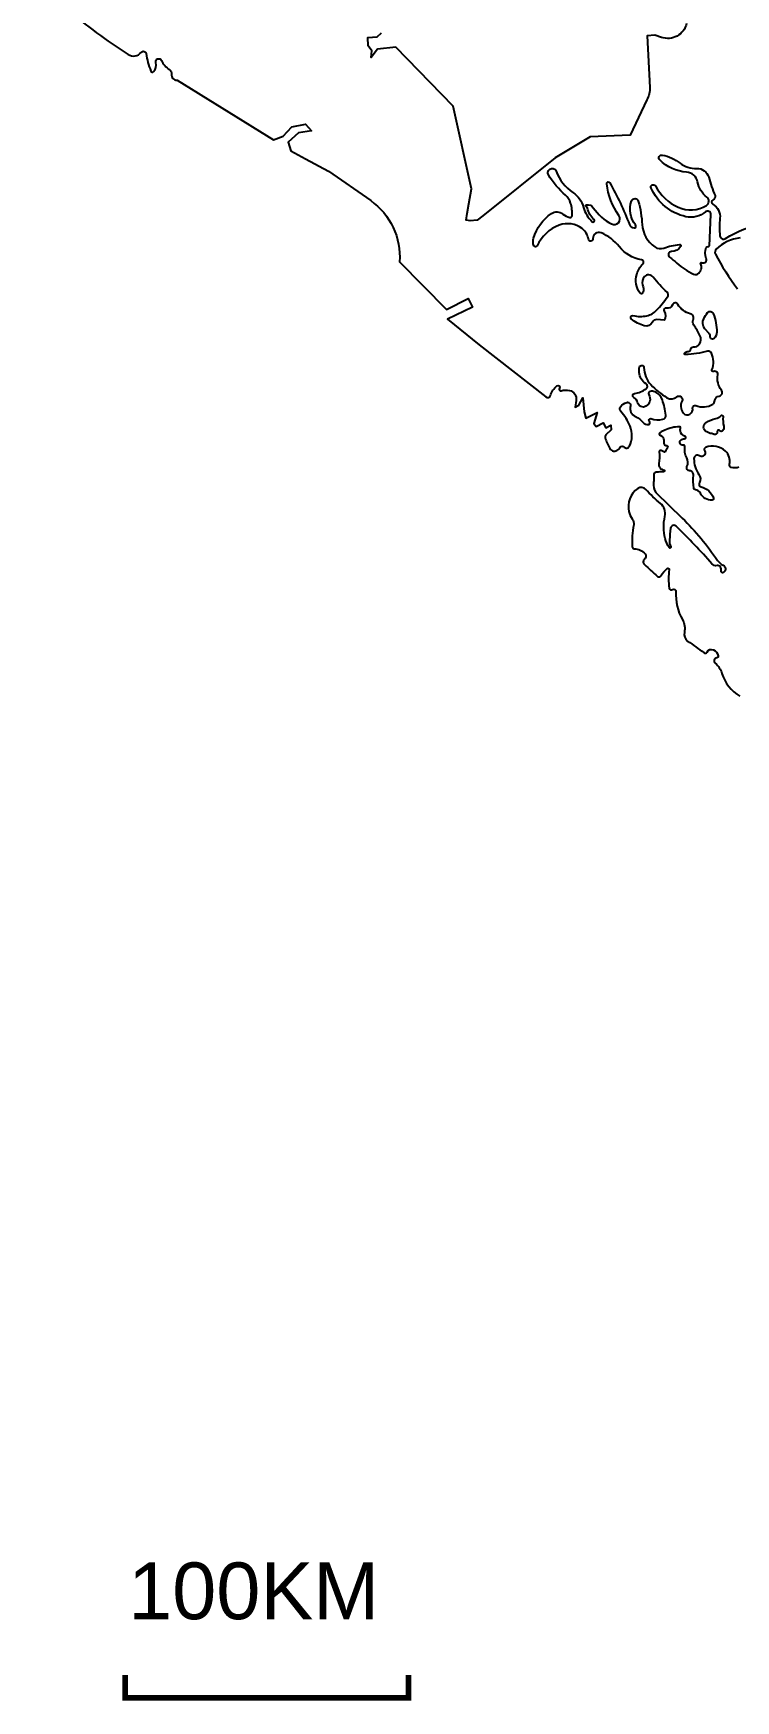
# Model space of a CAD drawing. Header units: millimetres. Extents: x 10675 to 34317, y 7287 to 30799.
# Drawn here: x 28218 to 30695, y 7287 to 13165 of the extents above; entities that cross this region are included whole.
import ezdxf

# ---------------------------------------------------------------- set-up
doc = ezdxf.new("R2010")
doc.units = ezdxf.units.MM
doc.layers.add('dwgmodels.com', color=250, linetype='Continuous')
doc.styles.get("Standard").update_dxf_attribs({"font": 'arial.ttf'})

msp = doc.modelspace()

# ---------------------------------------------------------------- linework, layer by layer
at = {"layer": 'dwgmodels.com'}
for points in [[(14875.3, 28559, 0), (14858.9, 28559, -0.433773)], [(28335.5, 13251.3, 0.034765), (28552.8, 13090.6, 0.381336), (28598.9, 13098.1, -0.650823), (28615.8, 13093.5, 0.057439), (28632.6, 13032.2, 0.540753), (28642.3, 13030.2, 0.274654), (28650.1, 13061.8, -0.929275), (28670.1, 13069.6, 0.140936), (28698.5, 13037.3, -0.30241), (28705.6, 13021.2, 0.494065), (28725.1, 13000.1), (29065.1, 12789.4), (29099.5, 12803), (29130.1, 12835.6), (29178.5, 12845), (29199.6, 12821.9), (29153.3, 12814.5), (29116.4, 12781.9), (29125.9, 12751.4), (29178.5, 12723), (29259.6, 12679.3), (29407.7, 12575.3, -0.265223), (29509.3, 12359.6), (29674.5, 12191.9), (29751.3, 12230.5), (29767, 12199.2), (29678.1, 12157.5), (29790.4, 12067.4), (30025.3, 11883.2, 0.525681), (30041.7, 11888.3, -0.145485), (30064.2, 11922, -0.868474), (30073.5, 11913.6, 0.706393), (30079.7, 11905.1, -0.127762), (30109.1, 11906.2, -0.406778), (30132.2, 11871.2), (30129.3, 11847.1), (30141.2, 11854.4), (30155.7, 11880.3), (30160.8, 11830.3), (30166.3, 11807.8), (30206.7, 11828.4), (30195, 11789.4), (30202.6, 11779.1), (30228, 11791.6), (30236.4, 11774.5), (30254.1, 11783.2), (30256.2, 11767.1), (30237.2, 11749.1, 0.282828), (30234.6, 11739, 0.058567), (30250.9, 11701.3, 0.466583), (30279.2, 11696.4, 0.06221), (30287.7, 11705.6, -0.471216), (30301.2, 11706.5, 0.521025), (30320, 11709.3, 0.217304), (30322.4, 11780.3, 0.088095), (30289.5, 11831.6, -0.366413), (30288.7, 11848.9, -0.155568), (30310.5, 11863.9, -0.588749), (30323.3, 11851.6, 0.374784), (30341.7, 11813.8, -0.133703), (30368.2, 11793, 0.29452), (30387.1, 11785.9, 0.594159), (30390.4, 11797.3, -0.783399), (30396.1, 11806.7, 0.122522), (30437.6, 11804.4, 0.391759), (30448.3, 11818.9, 0.055427), (30436.1, 11873.1, 0.191825), (30414, 11898.7, 0.102377), (30396.2, 11903.7, 0.604617), (30388.6, 11891.5, -0.412922), (30378, 11850.3, -0.516256), (30348.8, 11863.2, 0.220569), (30335.4, 11881.4, -0.714434), (30337.8, 11895.3, 0.113946), (30379, 11912.1, 0.536496), (30378.5, 11929.8, -0.234332), (30354.1, 11969.5, -0.093168), (30355.9, 11988.9, -0.863226), (30371.3, 11986.8, 0.186235), (30395.3, 11926.9, 0.06927), (30452.4, 11880.5, 0.324138), (30487.4, 11883.3, -0.822418), (30505.6, 11869, 0.1751), (30502.2, 11842.6, 0.12353), (30510.8, 11825.6, 0.377587), (30533.4, 11822.5, 0.291461), (30543, 11844.1, -0.583136), (30554, 11852.7, 0.246131), (30613.9, 11858.1, 0.23163), (30621.3, 11870.3, -0.346653), (30636.4, 11886.3, 0.576042), (30644.6, 11907.2, -0.221499), (30632, 11960.6, 0.599581), (30617.4, 11972.8, -0.662957), (30611.1, 11979.1, 0.209516), (30609.4, 12037.5, 0.356637), (30595.7, 12044, -0.048675), (30517.4, 12032.7, -0.754245), (30515.2, 12039.2, -0.128766), (30526.8, 12043.4, 0.343557), (30536.1, 12052.1, -0.404191), (30545.6, 12059.3, 0.276476), (30566.3, 12068.5, 0.276986), (30568.6, 12100.2, 0.03773), (30546.7, 12136.5, -0.262175), (30544.7, 12155.6, 0.459915), (30534.6, 12176.3, -0.199976), (30490.9, 12209.5, 0.630184), (30472, 12208, -0.378841), (30449.6, 12196.3, 0.69115), (30442.3, 12185.7, -0.306735), (30442.6, 12153.4), (30417.1, 12155.7, 0.307775), (30401.1, 12146.7, -0.357342), (30372.4, 12133.9, -0.113152), (30326.7, 12158.4, -0.776331), (30332.4, 12169.9, 0.104786), (30381.8, 12169.5, 0.157914), (30415.4, 12188.6, 0.02635), (30454.3, 12235.8, 0.38226), (30452.7, 12252.3, -0.039767), (30403.4, 12305.8, 0.458087), (30373, 12307.3, 0.278908), (30366.6, 12278.1, -0.134289), (30368.3, 12252, -0.665558), (30356.5, 12249.7, -0.2172), (30345.8, 12315.3, -0.128277), (30367.2, 12352.4, 0.611178), (30362.3, 12367, -0.190701), (30284.1, 12413, 0.129065), (30219.9, 12461.9, 0.561093), (30191.6, 12441.3, -0.964571), (30175.4, 12439.5, 0.193393), (30153.5, 12476.5, 0.258958), (30072.1, 12488.6, 0.200708), (29994.8, 12415.8, -0.664265), (29983.2, 12416.1, -0.170025), (29982.1, 12443.4, -0.1675), (30044.8, 12529.6, -0.337297), (30085.8, 12528, 0.110411), (30109.7, 12515.8, 0.466961), (30117.8, 12521.6, 0.092937), (30112.8, 12566.6, 0.141466), (30094.9, 12594.1, -0.080415), (30034.8, 12665.8, -0.465914), (30042.4, 12687.7, -0.417828), (30061.9, 12678.8, 0.159638), (30120.8, 12604.2, -0.186362), (30158.1, 12551.6, 0.150832), (30188.9, 12501, 1.017804), (30195.5, 12508.7, -0.17974), (30172.2, 12548.9, 0.24939), (30167.9, 12554.3, -0.748853), (30168.8, 12560.8, -0.290233), (30192.7, 12550.3, 0.129176), (30257.3, 12493, 0.334034), (30281.1, 12497.3, 0.352888), (30282.9, 12522.5, -0.120808), (30239.8, 12634.6, -0.822912), (30251, 12638.3, -0.037983), (30319.9, 12491.2, 0.295549), (30336.5, 12479.1, 0.655265), (30341.8, 12489.4, -0.269526), (30327.7, 12574.3, -0.725271), (30351.4, 12573.2, -0.052623), (30365, 12490.6, 0.234026), (30409.9, 12411.9, 0.239443), (30441.4, 12408, -0.061785), (30496.3, 12420.5, -0.625752), (30500.7, 12413.4, -0.25647), (30468.1, 12395.5, 0.706072), (30461.3, 12376.4, -0.00876), (30487.2, 12354.7, 0.069096), (30546.4, 12316.1, 0.323148), (30564.5, 12319.5, 0.119972), (30573.8, 12335.6, 0.227983), (30571.2, 12351.2, -0.760198), (30575.4, 12356.4, 0.678711), (30590.8, 12371.6, -0.205557), (30591.1, 12410.4, -0.391908), (30597.1, 12413, 0.497206), (30602.2, 12416.4), (30607.2, 12526.2, 0.659277), (30587.7, 12535.6, -0.24101), (30519.3, 12518.7, -0.232367), (30396.3, 12619.6, -0.96454), (30411.4, 12627.1, 0.162842), (30492.3, 12551.9, 0.250392), (30591.6, 12558.4, 0.526069), (30593, 12587.6, -0.190105), (30560.5, 12641, 0.348511), (30521.5, 12675.8, -0.186552), (30427, 12719, -0.73926), (30436.2, 12735.9, -0.112445), (30498.8, 12707.6, 0.17227), (30557.5, 12688.9, -0.347303), (30599.5, 12657.9, 0.031596), (30621.8, 12592.9, -0.423778), (30615.3, 12577.9, 0.6349), (30614.1, 12562.5, -0.300161), (30639.1, 12513.2, 0.05885), (30639.3, 12451, 0.555051), (30659, 12441.8, -0.108793), (30793.1, 12492.3, -0.793234)], [(30521.6, 13200.3, -0.450605), (30432.6, 13150.8), (30410.2, 13158.6), (30382.7, 13156.6), (30392.4, 12973.9, -0.102838), (30381.9, 12930.8), (30322.2, 12805.5), (30181.6, 12800.4), (30058.3, 12726), (29802.9, 12521.2), (29782.8, 12506.8), (29758.2, 12504.4), (29744.4, 12506.7), (29748.2, 12529.6), (29753.9, 12563.9), (29762.8, 12617.2), (29698.4, 12908.1), (29496.2, 13116), (29432.1, 13109.1), (29409.4, 13079.5), (29411.4, 13103.2), (29399.4, 13120.9), (29397.6, 13150.5), (29431.1, 13152.5), (29445.9, 13167.2)], [(30710.3, 12443.7, 0.160987), (30626.2, 12404.3, 0.334038), (30623.2, 12387, 0.045475), (30701.2, 12264.4, -0.191812)], [(30706.2, 11635.6, -0.171165), (30678.7, 11635, -0.392258), (30672.6, 11646.1, 0.27324), (30658.8, 11691.9, 0.288995), (30588.2, 11705, 0.480497), (30584.9, 11694.2, -0.460135), (30579.7, 11674.8, -0.265633), (30566.7, 11675.8, 0.59437), (30547.6, 11665.9, 0.161469), (30565.1, 11609.8, -0.291886), (30566.6, 11581, 0.493396), (30572.8, 11566.6, -0.252136), (30616.6, 11526.1, -0.503031), (30611.9, 11519.4, -0.287893), (30570.1, 11543.5, 0.240015), (30552.5, 11555.8, -0.333457), (30546.7, 11561.6, -0.060577), (30545.8, 11607.2, 0.436322), (30531.9, 11622.9, -0.547563), (30523, 11637.7, 0.245367), (30522.2, 11669, -0.085753), (30515.7, 11687.9, -0.078455), (30515.6, 11706.2, 0.483945), (30508.8, 11713.4, -0.712617), (30501, 11731.2, -0.206758), (30513.6, 11735.6, 0.948003), (30514.8, 11745.2, -0.183977), (30504.9, 11751.2, -0.236378), (30500.3, 11773.4, 0.505944), (30496.4, 11778.3, 0.094287), (30444.5, 11766.2, 0.032874), (30428, 11757.5, 0.636515), (30429, 11748, -0.310167), (30441.6, 11731.2, -0.020645), (30441.6, 11719.2, 0.455481), (30448.8, 11712.4, -0.676465), (30453.6, 11703.2, 0.095179), (30447.3, 11692.2, -0.549831), (30439.3, 11690.3, 0.191449), (30428.8, 11694.6, 0.461576), (30424.6, 11689.8, -0.084358), (30423.6, 11648.1, 0.237515), (30428, 11632.7, 0.173845), (30441.4, 11625.6, -0.928533), (30441, 11619.5, 0.029867), (30414.2, 11617.7, 0.418231), (30405.8, 11606.6, -0.081769), (30405.2, 11581.5, 0.211508), (30413.5, 11546.5), (30506.4, 11455.7, -0.051078), (30630.8, 11306.6, 0.135356), (30650.7, 11289.6, -0.620083), (30651.2, 11264, -0.633746), (30643.4, 11269.9, 0.204953), (30640.7, 11283.6, 0.295901), (30628.9, 11288.5, -0.264778), (30611.1, 11294.7, 0.021031), (30485.2, 11427.3, 0.61248), (30465.4, 11420.5, 0.018976), (30461.2, 11379.4, 0.125602), (30465.7, 11355, -0.924748), (30460.1, 11351.9, -0.08741), (30445.8, 11384.3, -0.116682), (30445.1, 11461.9, 0.28561), (30429.2, 11508, -0.04053), (30377.9, 11557, 0.380048), (30349.2, 11560.3, 0.308488), (30318.3, 11478.8, 0.102718), (30330.2, 11453.5, -0.210928), (30335.2, 11432, 0.059624), (30330, 11354.5, 0.39789), (30337, 11347.8, -0.220598), (30375.2, 11329.9, -0.419545), (30373.5, 11311.9, 0.4596), (30372.9, 11292.3, 0.001288), (30418.9, 11250.6, 0.471816), (30431.3, 11252.5, -0.080192), (30453.1, 11278.3, -0.693108), (30460.4, 11274.2, 0.071979), (30460.4, 11209.4, 0.539976), (30471.9, 11204.1, -0.61153), (30484.2, 11196.7, 0.150531), (30507, 11098.1, -0.191472), (30513.7, 11053.1, 0.303597), (30525.2, 11022.6, 0.001478), (30583.3, 10981.2, 0.457896), (30594, 10983.8, -0.401663), (30616.4, 10991.7, -0.238949), (30633.4, 10970.5, -0.440909), (30628.3, 10963.4, 0.657367), (30622.6, 10944.4, -0.144839), (30646.2, 10908.7, 0.187613), (30709.4, 10828.5, -0.187553)]]:
    msp.add_lwpolyline(points, format="xyb", dxfattribs=at)
for points in [[(30601, 12106.8), (30586.3, 12123.6, -0.308913), (30581.9, 12159.1, -0.051714), (30595.9, 12180.5, -0.576357), (30615.5, 12177.4, -0.089876), (30628.1, 12111.2, -0.205098), (30619, 12089.6, -0.659151), (30604.9, 12095.5, 0.213471), (30601, 12106.8, -2.221032)], [(30604.5, 11753.9), (30591.2, 11761.1, -0.568706), (30590, 11793, -0.092638), (30624.6, 11807.2, 0.155772), (30642, 11817, -0.729784), (30650.5, 11813, 0.099739), (30652.8, 11780.4, -0.245256), (30649.4, 11764.4, -0.484731), (30637.7, 11764.7, 0.793912), (30629.6, 11761.2, -0.645032), (30616, 11751.6, 0.170714), (30604.5, 11753.9, -9.954089)]]:
    msp.add_lwpolyline(points, format="xyb", close=True, dxfattribs=at)
at = {"layer": 'dwgmodels.com', "const_width": 20}
msp.add_lwpolyline([(28541.6, 7377), (28541.6, 7297), (29541.6, 7297), (29541.6, 7377)], dxfattribs=at)

# ---------------------------------------------------------------- texts
at = {"layer": 'dwgmodels.com', "insert": (28552.7, 7774.1), "char_height": 200, "attachment_point": 1}
msp.add_mtext_dynamic_manual_height_columns('100KM', width=943.06, gutter_width=12.5, heights=[0], dxfattribs=at)

doc.saveas('drawing.dxf')
